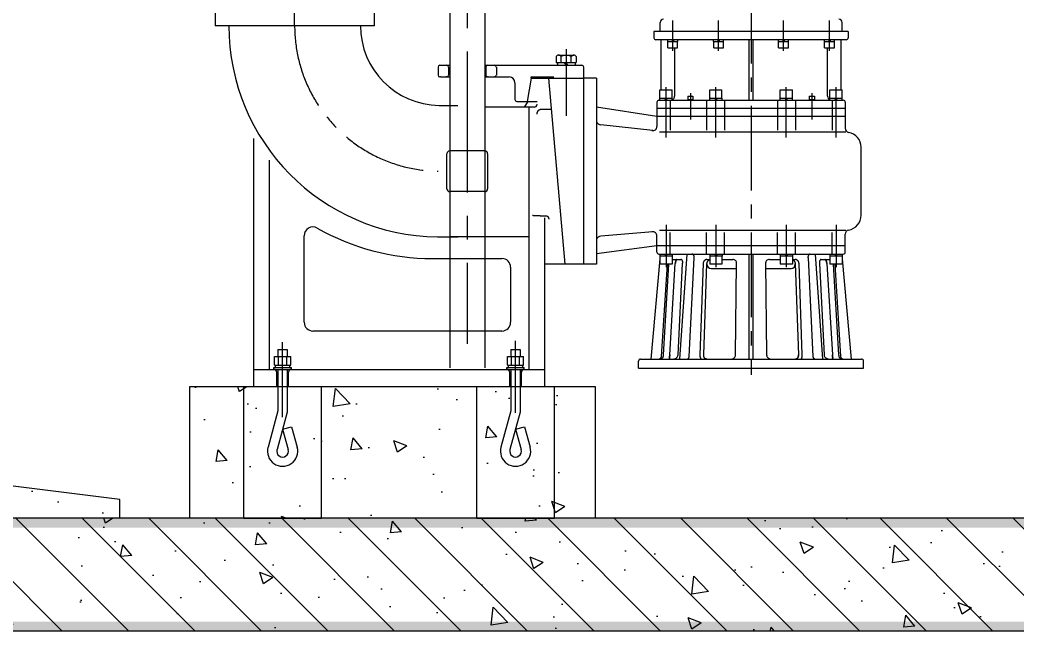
# Model space of a CAD drawing. Extents: x -316592 to 60787, y -138940 to -60306.
# Drawn here: x -1111 to 1540, y -102454 to -100827 of the extents above; entities that cross this region are included whole.
import ezdxf

# ---------------------------------------------------------------- set-up
doc = ezdxf.new("R2010")
doc.units = 0
doc.header["$LTSCALE"] = 1000
doc.header["$MEASUREMENT"] = 0
doc.linetypes.add('CENTER2', pattern=[1.125, 0.75, -0.125, 0.125, -0.125])
for name, color, linetype in [('---GPS_废水管_DN', 74, 'Continuous'), ('DOTE', 8, 'Continuous'), ('PUB_HATCH', 246, 'Continuous'), ('PUB_WALL', 9, 'Continuous'), ('WALL', 8, 'Continuous'), ('管道', 4, 'Continuous'), ('设备', 201, 'Continuous')]:
    doc.layers.add(name, color=color, linetype=linetype)

msp = doc.modelspace()

# ---------------------------------------------------------------- hatches: boundary and pattern name
at = {"layer": 'PUB_HATCH'}
h = msp.add_hatch(dxfattribs=at)
h.set_pattern_fill('混凝土', color=256, scale=50)
h.set_pattern_definition([(130, (113218.64, 17482), (-358.6301, -31.37607), [37.5, -412.5]), (185, (113218.64, 17482), (69.3757, 376.0961), [30, -330]), (79.5486, (113188.76, 17479.37), (-289.2547, 344.7198), [31.8701, -350.57106]), (133.8158, (113218.64, 17582), (-533.6205, -82.7595), [56.25, -618.75]), (83.3644, (113174.2, 17575.1), (-467.3314, 487.059), [47.8051, -525.8565]), (188.8158, (113218.64, 17582), (-467.331, 487.0593), [45, -495]), (159, (113168.64, 17557), (-298.4535, -201.30945), [37.5, -412.5]), (214, (113168.64, 17557), (-121.6577, 362.575), [30, -330]), (108.5486, (113143.77, 17540.2), (-420.1113, 161.26525), [31.8701, -350.57106]), (142.5, (113218.64, 17481.99), (-6.07993, 166.44693), [0, -326, 0, -335, 0, -331.25]), (172.5, (113218.64, 17481.99), (-131.53477, 197.20586), [0, -191, 0, -318.5, 0, -126.25]), (212.5, (113330.14, 17481.99), (-266.91122, -11.27744), [0, -125, 0, -390, 0, -517.5]), (222.5, (113380.14, 17481.99), (-291.5931, 50.0525), [0, -162.5, 0, -259, 0, -367.5])])
h.paths.add_polyline_path([(-650.9, -101803.8), (419.1, -101803.8), (419.1, -102153.8), (-650.9, -102153.8)])
h.paths.add_polyline_path([(-2845.9, -101853.8), (-845.9, -102103.8), (-845.9, -102153.8), (-2845.9, -102153.8)])
h = msp.add_hatch(dxfattribs=at)
h.set_pattern_fill('钢筋混凝土', color=256, scale=50, style=0)
h.set_pattern_definition([(135, (59427.77, -16686.73), (88.38835, 88.38835), []), (130, (59427.77, -16686.73), (-358.6301, -31.3761), [37.5, -412.5]), (185, (59427.77, -16686.73), (69.3757, 376.0961), [30, -330]), (79.5486, (59397.88, -16689.35), (-289.2547, 344.7198), [31.8701, -350.571]), (133.8158, (59427.77, -16586.73), (-533.6205, -82.7595), [56.25, -618.75]), (83.3644, (59383.3, -16593.63), (-467.3314, 487.059), [47.8051, -525.8565]), (188.8158, (59427.77, -16586.73), (-467.331, 487.0593), [45, -495]), (159, (59377.77, -16611.73), (-298.4535, -201.30945), [37.5, -412.5]), (214, (59377.77, -16611.73), (-121.6577, 362.575), [30, -330]), (108.5486, (59352.9, -16628.5), (-420.1113, 161.2652), [31.8701, -350.571]), (142.5, (59427.77, -16686.73), (-6.07993, 166.44693), [0, -326, 0, -335, 0, -331.25]), (172.5, (59427.77, -16686.73), (-131.53477, 197.20586), [0, -191, 0, -318.5, 0, -126.25]), (212.5, (59539.27, -16686.73), (-266.91122, -11.27744), [0, -125, 0, -390, 0, -517.5]), (222.5, (59589.27, -16686.73), (-291.5931, 50.0525), [0, -162.5, 0, -259, 0, -367.5])])
h.paths.add_polyline_path([(3079.1, -102178.8), (4029.1, -102428.8), (4054.1, -102453.8), (-3445.9, -102453.8), (-3420.9, -102428.8), (-2870.9, -102178.8), (-2845.9, -102153.8), (3054.1, -102153.8)])
at = {"layer": 'PUB_WALL'}
for points in [[(3054.1, -102153.8), (-2845.9, -102153.8), (-2870.9, -102178.8), (3079.1, -102178.8)], [(4054.1, -102453.8), (-3445.9, -102453.8), (-3420.9, -102428.8), (4029.1, -102428.8)]]:
    msp.add_hatch(color=256, dxfattribs=at).paths.add_polyline_path(points)

# ---------------------------------------------------------------- linework, layer by layer
at = {"layer": '---GPS_废水管_DN'}
for p, q in [((419.1, -101803.8), (-660.9, -101803.8)), ((-660.9, -101803.8), (-660.9, -102153.8)), ((419.1, -102153.8), (419.1, -101803.8))]:
    msp.add_line(p, q, dxfattribs=at)
msp.add_lwpolyline([(-845.9, -102153.8), (-845.9, -102103.8), (-2845.9, -101853.8)])
at = {"layer": 'DOTE', "color": 8, "linetype": 'CENTER2', "ltscale": 0.5}
msp.add_line((78, -98099), (78, -101689.5), dxfattribs=at)
at = {"layer": 'DOTE', "color": 8, "linetype": 'CENTER2', "ltscale": 0.3}
for p, q in [((832.7, -100043.5), (832.7, -101772.2)), ((-380.9, -100842.9), (-380.9, -100336.9))]:
    msp.add_line(p, q, dxfattribs=at)
msp.add_arc((6.2, -100842.9), 387.1, 180, 269.2471, dxfattribs=at)
at = {"layer": 'WALL'}
for p, q in [((3054.1, -102153.8), (-2845.9, -102153.8)), ((4054.1, -102453.8), (-3445.9, -102453.8))]:
    msp.add_line(p, q, dxfattribs=at)
at = {"layer": '管道'}
for p, q in [((-591.9, -100786.9), (-591.9, -100842.9)), ((-169.9, -100786.9), (-169.9, -100842.9)), ((-169.9, -100842.9), (-591.9, -100842.9))]:
    msp.add_line(p, q, dxfattribs=at)
for radius in [562.1, 212.1]:
    msp.add_arc((6.2, -100842.9), radius, 180, 269.2471, dxfattribs=at)
at = {"layer": '设备'}
for p, q in [((124.4, -98125.7), (124.4, -101753.2)), ((31.5, -98432.6), (31.5, -101753.2)), ((590.8, -100858.4), (590.8, -100834.5)), ((624.3, -100909.6), (624.3, -100829)), ((746.4, -100909.6), (746.4, -100829)), ((919.1, -100909.6), (919.1, -100829)), ((1041.2, -100909.6), (1041.2, -100829)), ((1074.7, -100858.4), (1074.7, -100834.5)), ((574.5, -100858.4), (574.5, -100874.7)), ((1091, -100858.4), (574.5, -100858.4)), ((1085.6, -100880.2), (579.9, -100880.2)), ((593.5, -101013.9), (593.5, -100880.2)), ((611, -100884.6), (611, -100880.2)), ((624.3, -100880.2), (621.7, -100884.6)), ((626.9, -100880.2), (624.3, -100884.6)), ((637.6, -100884.6), (637.6, -100880.2)), ((733.1, -100884.6), (733.1, -100880.2)), ((746.4, -100880.2), (743.8, -100884.6)), ((749, -100880.2), (746.4, -100884.6)), ((759.7, -100884.6), (759.7, -100880.2)), ((827.3, -101041.1), (827.3, -100880.2)), ((838.2, -101041.1), (838.2, -100880.2)), ((905.8, -100884.6), (905.8, -100880.2)), ((919.1, -100880.2), (916.5, -100884.6)), ((921.7, -100880.2), (919.1, -100884.6)), ((932.4, -100884.6), (932.4, -100880.2)), ((1027.9, -100884.6), (1027.9, -100880.2)), ((1041.2, -100880.2), (1038.6, -100884.6)), ((1043.8, -100880.2), (1041.2, -100884.6)), ((1054.5, -100884.6), (1054.5, -100880.2)), ((1072, -101013.9), (1072, -100880.2)), ((1091, -100858.4), (1091, -100874.7)), ((341.2, -100905.6), (341.2, -101083)), ((611, -100884.6), (637.6, -100884.6)), ((611.2, -100902), (611.2, -100884.6)), ((611.2, -100902), (637.3, -100902)), ((629.5, -100902), (629.5, -101030.2)), ((637.3, -100902), (637.3, -100884.6)), ((733.1, -100884.6), (759.7, -100884.6)), ((733.3, -100902), (733.3, -100884.6)), ((733.3, -100902), (759.4, -100902)), ((759.4, -100902), (759.4, -100884.6)), ((905.8, -100884.6), (932.4, -100884.6)), ((906, -100902), (906, -100884.6)), ((906, -100902), (932.1, -100902)), ((932.1, -100902), (932.1, -100884.6)), ((1027.9, -100884.6), (1054.5, -100884.6)), ((1028.2, -100902), (1028.2, -100884.6)), ((1028.2, -100902), (1054.2, -100902)), ((1036, -101030.2), (1036, -100902)), ((1054.2, -100902), (1054.2, -100884.6)), ((314.4, -100925.1), (314.4, -100940.5)), ((321.1, -100921.1), (361.3, -100921.1)), ((327.8, -100940.5), (327.8, -100925.1)), ((354.6, -100940.5), (354.6, -100925.1)), ((368, -100925.1), (368, -100940.5)), ((0.6, -100952.8), (0.6, -100974.5)), ((5.2, -100948.2), (6.7, -100948.2)), ((5.2, -100948.2), (31.5, -100948.2)), ((22.2, -100948.2), (23.8, -100948.2)), ((28.4, -100952.8), (28.4, -100974.5)), ((124.4, -100948.2), (383, -100948.2)), ((127.5, -100952.8), (127.5, -100974.5)), ((132.2, -100948.2), (133.7, -100948.2)), ((149.2, -100948.2), (150.7, -100948.2)), ((155.4, -100952.8), (155.4, -100974.5)), ((314.4, -100940.5), (368, -100940.5)), ((317.8, -100940.5), (317.8, -100948.2)), ((341.2, -100948.2), (336.7, -100940.5)), ((345.7, -100948.2), (341.2, -100940.5)), ((364.6, -100940.5), (364.6, -100948.2)), ((387.6, -101477.7), (387.6, -100952.8)), ((6.7, -100979.2), (5.2, -100979.2)), ((6.7, -100979.2), (31.5, -100979.2)), ((23.8, -100979.2), (22.2, -100979.2)), ((124.4, -100979.2), (186.4, -100979.2)), ((133.7, -100979.2), (132.2, -100979.2)), ((150.7, -100979.2), (149.2, -100979.2)), ((186.4, -100979.2), (189.5, -100979.2)), ((248.3, -100982.3), (237.4, -101044.2)), ((248.3, -100979.2), (308.3, -100979.2)), ((248.3, -100982.3), (248.3, -100979.2)), ((248.3, -100982.3), (387.6, -100982.3)), ((338.1, -101477.7), (294.7, -100982.3)), ((297.8, -100979.2), (297.8, -100982.3)), ((421.7, -100982.3), (387.6, -100982.3)), ((421.7, -100982.3), (421.7, -101477.7)), ((204.9, -100994.6), (204.9, -101039.5)), ((606.7, -101140.7), (606.7, -101006.3)), ((739.1, -101140.7), (739.1, -101006.3)), ((926.4, -101140.7), (926.4, -101006.3)), ((1058.8, -101140.7), (1058.8, -101006.3)), ((590.3, -101041.1), (590.3, -101035.7)), ((590.3, -101035.7), (623.1, -101035.7)), ((590.4, -101035.7), (590.4, -101013.9)), ((590.4, -101013.9), (623, -101013.9)), ((606.7, -101041.1), (603.6, -101035.7)), ((609.8, -101041.1), (606.7, -101035.7)), ((623, -101035.7), (623, -101013.9)), ((623.1, -101041.1), (623.1, -101035.7)), ((664.2, -101030.1), (664.2, -101038.8)), ((664.2, -101030.1), (678.3, -101030.1)), ((664.2, -101038.8), (678.3, -101038.8)), ((664.6, -101038.8), (664.6, -101041.1)), ((671.3, -101041.1), (670, -101038.8)), ((671.3, -101022.5), (671.3, -101092.2)), ((672.6, -101041.1), (671.3, -101038.8)), ((678, -101038.8), (678, -101041.1)), ((678.3, -101030.1), (678.3, -101038.8)), ((722.7, -101041.1), (722.7, -101035.7)), ((722.7, -101035.7), (755.5, -101035.7)), ((722.8, -101035.7), (722.8, -101013.9)), ((722.8, -101013.9), (755.4, -101013.9)), ((739.1, -101041.1), (736, -101035.7)), ((742.3, -101041.1), (739.1, -101035.7)), ((755.4, -101035.7), (755.4, -101013.9)), ((755.5, -101041.1), (755.5, -101035.7)), ((910, -101041.1), (910, -101035.7)), ((910, -101035.7), (942.8, -101035.7)), ((910.1, -101035.7), (910.1, -101013.9)), ((910.1, -101013.9), (942.7, -101013.9)), ((926.4, -101041.1), (923.2, -101035.7)), ((929.5, -101041.1), (926.4, -101035.7)), ((942.7, -101035.7), (942.7, -101013.9)), ((942.8, -101041.1), (942.8, -101035.7)), ((987.1, -101030.1), (987.1, -101038.8)), ((987.1, -101030.1), (1001.3, -101030.1)), ((987.1, -101038.8), (1001.3, -101038.8)), ((987.5, -101038.8), (987.5, -101041.1)), ((994.2, -101041.1), (992.9, -101038.8)), ((994.2, -101022.5), (994.2, -101092.2)), ((995.5, -101041.1), (994.2, -101038.8)), ((1000.9, -101038.8), (1000.9, -101041.1)), ((1001.3, -101030.1), (1001.3, -101038.8)), ((1042.4, -101041.1), (1042.4, -101035.7)), ((1042.4, -101035.7), (1075.2, -101035.7)), ((1042.5, -101035.7), (1042.5, -101013.9)), ((1042.5, -101013.9), (1075.1, -101013.9)), ((1058.8, -101041.1), (1055.6, -101035.7)), ((1061.9, -101041.1), (1058.8, -101035.7)), ((1075.1, -101035.7), (1075.1, -101013.9)), ((1075.2, -101041.1), (1075.2, -101035.7)), ((3.1, -101055), (52.6, -101055)), ((256, -101059.7), (124.4, -101059.7)), ((209.6, -101044.2), (263.8, -101044.2)), ((238.7, -101044.2), (229.8, -101059.7)), ((242.1, -101059.7), (242.1, -101757.4)), ((302.1, -101066.1), (271.5, -101066.1)), ((582.2, -101084.6), (421.7, -101059.7)), ((582.2, -101046.5), (582.2, -101111.2)), ((1083.2, -101062.8), (582.2, -101062.8)), ((1083.2, -101062.8), (582.2, -101062.8)), ((587.7, -101041.1), (1077.8, -101041.1)), ((617.2, -101041.1), (617.2, -101120.5)), ((714.6, -101041.1), (714.6, -101120.5)), ((762.2, -101041.1), (762.2, -101120.5)), ((903.3, -101041.1), (903.3, -101120.5)), ((950.8, -101041.1), (950.8, -101120.5)), ((1048.3, -101041.1), (1048.3, -101120.5)), ((1083.2, -101046.5), (1083.2, -101115.9)), ((1083.2, -101084.6), (582.2, -101084.6)), ((571.4, -101122.1), (432.9, -101106.7)), ((-490.3, -101142.9), (-490.3, -101803.8)), ((1085, -101125.9), (589.4, -101125.9)), ((1125.3, -101347.3), (1125.3, -101166.2)), ((23.8, -101276.5), (23.8, -101183.5)), ((124.4, -101175.8), (31.5, -101175.8)), ((132.2, -101183.5), (132.2, -101276.5)), ((-448.5, -101200.7), (-448.5, -101757.4)), ((124.4, -101284.2), (31.5, -101284.2)), ((271.5, -101348.5), (287, -101348.5)), ((283.9, -101803.8), (283.9, -101353.9)), ((606.7, -101372.7), (606.7, -101485.3)), ((739.1, -101372.7), (739.1, -101485.4)), ((926.4, -101372.7), (926.4, -101485.4)), ((1058.8, -101372.7), (1058.8, -101485.3)), ((-355.6, -101632.1), (-355.6, -101401.6)), ((-0.9, -101405), (52.6, -101405)), ((242.1, -101405), (31.5, -101405)), ((571.4, -101391.3), (432.9, -101402.8)), ((582.2, -101445.1), (582.2, -101402.2)), ((1085, -101387.5), (589.4, -101387.5)), ((617.2, -101450.6), (617.2, -101392.9)), ((714.6, -101450.6), (714.6, -101392.9)), ((762.2, -101450.6), (762.2, -101392.9)), ((903.3, -101450.6), (903.3, -101392.9)), ((950.8, -101450.6), (950.8, -101392.9)), ((1048.3, -101450.6), (1048.3, -101392.9)), ((1083.2, -101445.1), (1083.2, -101397.5)), ((582.2, -101428.8), (421.7, -101449.9)), ((1083.2, -101428.8), (582.2, -101428.8)), ((-14.9, -101462.3), (170.2, -101462.3)), ((31.5, -101462.3), (31.5, -101655.3)), ((124.4, -101462.3), (124.4, -101655.3)), ((590.4, -101463.5), (566.3, -101729.9)), ((587.7, -101450.6), (1077.8, -101450.6)), ((590.3, -101450.5), (590.3, -101456)), ((623.1, -101456), (590.3, -101456)), ((590.4, -101456), (590.4, -101477.7)), ((603.6, -101450.5), (606.7, -101456)), ((606.7, -101450.5), (609.8, -101456)), ((623, -101456), (623, -101477.7)), ((623.1, -101450.5), (623.1, -101456)), ((662, -101450.6), (642.8, -101729.9)), ((668.4, -101722.9), (681.4, -101460.9)), ((722.7, -101450.6), (722.7, -101456)), ((755.5, -101456), (722.7, -101456)), ((722.8, -101456), (722.8, -101477.7)), ((736, -101450.6), (739.1, -101456)), ((739.1, -101450.6), (742.3, -101456)), ((755.4, -101456), (755.4, -101477.7)), ((755.5, -101450.6), (755.5, -101456)), ((827.3, -101729.9), (827.3, -101450.6)), ((838.2, -101729.9), (838.2, -101450.6)), ((910, -101450.6), (910, -101456)), ((942.8, -101456), (910, -101456)), ((910.1, -101456), (910.1, -101477.7)), ((923.2, -101450.6), (926.4, -101456)), ((926.4, -101450.6), (929.5, -101456)), ((942.7, -101456), (942.7, -101477.7)), ((942.8, -101450.6), (942.8, -101456)), ((984.1, -101460.9), (997, -101722.9)), ((1003.5, -101450.6), (1022.7, -101729.9)), ((1042.4, -101450.6), (1042.4, -101456)), ((1075.2, -101456), (1042.4, -101456)), ((1042.5, -101456), (1042.5, -101477.7)), ((1055.6, -101450.6), (1058.8, -101456)), ((1058.8, -101450.6), (1061.9, -101456)), ((1075.1, -101456), (1075.1, -101477.7)), ((1075.1, -101463.4), (1099.2, -101729.9)), ((1075.2, -101450.6), (1075.2, -101456)), ((193.4, -101485.5), (193.4, -101632.1)), ((387.6, -101477.7), (283.9, -101477.7)), ((421.7, -101477.7), (387.6, -101477.7)), ((623, -101477.7), (590.4, -101477.7)), ((594.9, -101722.9), (610.1, -101477.7)), ((613.4, -101477.7), (599.2, -101719)), ((616.7, -101719), (631.2, -101475.6)), ((623, -101464.7), (646.3, -101464.7)), ((638.5, -101719), (650.6, -101475.6)), ((705.2, -101475.6), (696.7, -101719)), ((706.9, -101719), (715.4, -101475.6)), ((715.3, -101477.7), (715.3, -101476.3)), ((715.5, -101464.7), (722.8, -101464.7)), ((755.4, -101477.7), (722.8, -101477.7)), ((726.2, -101488.6), (793.7, -101488.6)), ((755.4, -101464.7), (783.8, -101464.7)), ((791.6, -101719), (794.1, -101475.6)), ((871.4, -101475.6), (873.9, -101719)), ((871.8, -101488.6), (873.5, -101488.6)), ((873.5, -101488.6), (939.3, -101488.6)), ((881.6, -101464.7), (910, -101464.7)), ((942.7, -101477.7), (910.1, -101477.7)), ((942.7, -101464.7), (950, -101464.7)), ((950.1, -101475.6), (958.6, -101719)), ((950.2, -101477.7), (950.2, -101476.3)), ((968.7, -101719), (960.3, -101475.6)), ((1014.9, -101475.6), (1027, -101719)), ((1019.2, -101464.7), (1042.5, -101464.7)), ((1034.2, -101475.6), (1048.8, -101719)), ((1075.1, -101477.7), (1042.5, -101477.7)), ((1066.3, -101719), (1052.1, -101477.7)), ((1055.4, -101477.7), (1070.5, -101722.9)), ((170.2, -101655.3), (-332.4, -101655.3)), ((-412.9, -101884.8), (-412.9, -101685.1)), ((206.5, -101873.2), (206.5, -101681.6)), ((-434.3, -101746.4), (-434.3, -101723.2)), ((-434.3, -101723.2), (-391.4, -101723.2)), ((-425.3, -101704.7), (-425.3, -101723.2)), ((-425.3, -101704.7), (-400.5, -101704.7)), ((-423.6, -101746.4), (-423.6, -101723.2)), ((-402.1, -101746.4), (-402.1, -101723.2)), ((-400.5, -101704.7), (-400.5, -101723.2)), ((-391.4, -101746.4), (-391.4, -101723.2)), ((185, -101746.4), (185, -101723.2)), ((185, -101723.2), (227.9, -101723.2)), ((194.1, -101704.7), (194.1, -101723.2)), ((194.1, -101704.7), (218.9, -101704.7)), ((195.8, -101746.4), (195.8, -101723.2)), ((217.2, -101746.4), (217.2, -101723.2)), ((218.9, -101704.7), (218.9, -101723.2)), ((227.9, -101746.4), (227.9, -101723.2)), ((-436.1, -101757.4), (-436.1, -101752.7)), ((-436.1, -101752.7), (-389.6, -101752.7)), ((-434.3, -101746.4), (-391.4, -101746.4)), ((-431.8, -101752.7), (-431.8, -101746.4)), ((-394, -101752.7), (-394, -101746.4)), ((-389.6, -101757.4), (-389.6, -101752.7)), ((183.3, -101757.4), (183.3, -101752.7)), ((183.3, -101752.7), (229.7, -101752.7)), ((185, -101746.4), (227.9, -101746.4)), ((187.6, -101752.7), (187.6, -101746.4)), ((225.4, -101752.7), (225.4, -101746.4)), ((229.7, -101757.4), (229.7, -101752.7)), ((533.7, -101753.8), (533.7, -101735.4)), ((533.7, -101753.8), (1131.8, -101753.8)), ((539.1, -101729.9), (1126.3, -101729.9)), ((1131.8, -101753.8), (1131.8, -101735.4)), ((-490.3, -101757.4), (283.9, -101757.4)), ((-428.4, -101803.8), (-428.4, -101765.1)), ((-425.3, -101757.4), (-425.3, -101868.1)), ((-400.5, -101757.4), (-400.5, -101871.4)), ((-397.4, -101803.8), (-397.4, -101765.1)), ((191, -101803.8), (191, -101765.1)), ((194.1, -101757.4), (194.1, -101868.1)), ((218.9, -101757.4), (218.9, -101871.4)), ((222, -101803.8), (222, -101765.1)), ((-516.1, -102153.8), (-516.1, -101803.8)), ((-309.6, -102153.8), (-309.6, -101803.8)), ((103.3, -102153.8), (103.3, -101803.8)), ((309.7, -102153.8), (309.7, -101803.8)), ((-425.3, -101868.1), (-451.7, -101964.5)), ((-400.5, -101871.4), (-427.8, -101971)), ((194.1, -101868.1), (167.7, -101964.5)), ((218.9, -101871.4), (191.5, -101971)), ((-412.9, -101916.6), (-389, -101910)), ((-389, -101910), (-374, -101964.5)), ((206.5, -101916.6), (230.4, -101910)), ((230.4, -101910), (245.3, -101964.5)), ((-412.9, -101916.6), (-397.9, -101971)), ((206.5, -101916.6), (221.4, -101971)), ((-516.1, -102153.8), (-309.6, -102153.8)), ((103.3, -102153.8), (309.7, -102153.8))]:
    msp.add_line(p, q, dxfattribs=at)
for centre, radius, start, end in [((599.5, -100834.5), 8.7, 90, 180), ((1066, -100834.5), 8.7, 0, 90), ((579.9, -100874.7), 5.44, 180, 270), ((1085.6, -100874.7), 5.44, 270, 0), ((321.1, -100928.7), 7.6, 28.0351, 151.9649), ((341.2, -100945.4), 24.3, 56.5782, 123.4218), ((361.3, -100928.7), 7.6, 28.0351, 151.9649), ((5.2, -100952.8), 4.65, 90, 180), ((23.8, -100952.8), 4.65, 0, 90), ((132.2, -100952.8), 4.65, 90, 180), ((150.7, -100952.8), 4.65, 0, 90), ((383, -100952.8), 4.65, 0, 90), ((5.2, -100974.5), 4.65, 180, 270), ((23.8, -100974.5), 4.65, 270, 0), ((132.2, -100974.5), 4.65, 180, 270), ((150.7, -100974.5), 4.65, 270, 0), ((189.5, -100994.6), 15.5, 0, 90), ((209.6, -101039.5), 4.65, 180, 270), ((618.6, -101030.2), 10.9, 294.5892, 359.9889), ((1046.9, -101030.2), 10.9, 180.0111, 245.4108), ((256, -101051.9), 7.74, 270, 0), ((587.7, -101046.5), 5.44, 90, 180), ((1077.8, -101046.5), 5.44, 0, 90), ((436, -101091.6), 15.5, 203.1306, 258.6901), ((571.4, -101111.2), 10.9, 258.6901, 0), ((1094.1, -101115.9), 10.9, 180, 259.7382), ((1085, -101166.2), 40.2, 0, 79.7382), ((31.5, -101183.5), 7.74, 90, 180), ((124.4, -101183.5), 7.74, 0, 90), ((31.5, -101276.5), 7.74, 180, 270), ((124.4, -101276.5), 7.74, 270, 0), ((1085, -101347.3), 40.2, 280.2618, 0), ((-332.4, -101401.6), 23.2, 60.3978, 180), ((-14.9, -100842.9), 619.4, 240.3978, 270), ((436, -101418), 15.5, 101.3099, 156.8694), ((571.4, -101402.2), 10.9, 0, 101.3099), ((1094.1, -101397.5), 10.9, 100.2618, 180), ((170.2, -101485.5), 23.2, 0, 90), ((587.7, -101445.1), 5.44, 180, 270), ((1077.8, -101445.1), 5.44, 270, 0), ((726.2, -101477.7), 10.9, 180, 270), ((783.8, -101475), 10.4, 357.118, 89.6709), ((881.7, -101475), 10.4, 90.3291, 182.882), ((939.3, -101477.7), 10.9, 270, 0), ((-332.4, -101632.1), 23.2, 180, 270), ((170.2, -101632.1), 23.2, 270, 0), ((586.4, -101721.2), 8.7, 269.9941, 349.002), ((658.5, -101730.4), 60.3, 169.1027, 172.7903), ((618.8, -101715.9), 19.9, 339.5385, 350.961), ((709.2, -101720.5), 12.6, 173.4086, 190.9367), ((780.3, -101718.7), 11.2, 337.9382, 358.0137), ((780.3, -101718.7), 11.2, 337.9382, 358.0137), ((885.2, -101718.7), 11.2, 181.9863, 202.0618), ((956.2, -101720.5), 12.6, 349.0633, 6.5914), ((1046.6, -101715.9), 19.9, 189.039, 200.4615), ((1007, -101730.4), 60.3, 7.2097, 10.8973), ((1079.1, -101721.2), 8.7, 190.998, 270.0059), ((539.1, -101735.4), 5.44, 90, 180), ((1126.3, -101735.4), 5.44, 0, 90), ((-436.1, -101765.1), 7.74, 0, 90), ((-389.6, -101765.1), 7.74, 90, 180), ((183.3, -101765.1), 7.74, 0, 90), ((229.7, -101765.1), 7.74, 90, 180), ((-412.9, -101975.1), 40.3, 164.6683, 15.3317), ((206.5, -101975.1), 40.3, 164.6683, 15.3317), ((-412.9, -101975.1), 15.5, 164.6683, 15.3317), ((206.5, -101975.1), 15.5, 164.6683, 15.3317)]:
    msp.add_arc(centre, radius, start, end, dxfattribs=at)
for points, knots in [([(263.8, -101078.1), (263.8, -101077.2), (263.8, -101076.3), (264, -101074.9), (264.1, -101074.5), (264.3, -101073.6), (264.4, -101073.1), (264.8, -101072.1), (265.1, -101071.4), (265.6, -101070.4), (265.7, -101070.1), (266.1, -101069.5), (266.3, -101069.2), (266.8, -101068.5), (267.2, -101068.1), (267.9, -101067.5), (268.1, -101067.3), (268.5, -101067), (268.8, -101066.9), (269.4, -101066.6), (269.8, -101066.4), (270.4, -101066.2), (270.7, -101066.2), (271.1, -101066.1), (271.3, -101066.1), (271.5, -101066.1)], [29.18623, 29.18623, 29.18623, 29.18623, 30.842422, 30.842422, 31.670518, 31.670518, 32.498614, 32.498614, 33.806632, 33.806632, 34.460641, 34.460641, 35.11465, 35.11465, 36.117926, 36.117926, 36.619564, 36.619564, 37.121202, 37.121202, 37.924237, 37.924237, 38.325755, 38.325755, 38.727272, 38.727272, 38.727272, 38.727272]), ([(271.5, -101348.5), (258.7, -101348.5), (257.8, -101348.5), (256, -101348.4), (255.2, -101348.4), (253.8, -101348.3), (253.2, -101348.2), (252.4, -101348.1), (252.2, -101348.1), (252, -101348), (251.9, -101347.9), (251.9, -101347.8), (251.9, -101347.8), (251.9, -101347.8)], [0, 0, 0, 0, 1.789897, 1.789897, 3.661187, 3.661187, 5.710908, 5.710908, 6.972753, 6.972753, 8.246606, 8.246606, 8.254364, 8.254364, 8.254364, 8.254364]), ([(287, -101348.5), (287.5, -101348.5), (288, -101348.6), (288.9, -101348.8), (289.4, -101348.9), (290.3, -101349.4), (290.7, -101349.6), (291.5, -101350.2), (291.9, -101350.5), (292.6, -101351.3), (293, -101351.7), (293.6, -101352.8), (293.9, -101353.3), (294.3, -101354.4), (294.5, -101355), (294.7, -101356.2), (294.7, -101356.8), (294.7, -101357.3)], [17.320812, 17.320812, 17.320812, 17.320812, 18.255915, 18.255915, 19.191018, 19.191018, 20.126121, 20.126121, 21.061224, 21.061224, 22.309558, 22.309558, 23.557892, 23.557892, 24.806225, 24.806225, 26.054559, 26.054559, 26.054559, 26.054559]), ([(681.4, -101460.9), (681.5, -101460.6), (681.5, -101460.4), (681.5, -101459.8), (681.5, -101459.5), (681.5, -101459), (681.5, -101458.7), (681.5, -101458.1), (681.5, -101457.8), (681.4, -101457.3), (681.3, -101457), (681.2, -101456.4), (681.2, -101456.2), (681, -101455.7), (680.9, -101455.4), (680.7, -101454.9), (680.6, -101454.7), (680.4, -101454.2), (680.3, -101453.9), (680, -101453.5), (679.9, -101453.3), (679.6, -101452.9), (679.5, -101452.7), (679.2, -101452.4), (679, -101452.2), (678.6, -101451.9), (678.5, -101451.7), (678.1, -101451.4), (677.9, -101451.3), (677.6, -101451.1), (677.4, -101451), (677, -101450.9), (676.8, -101450.8), (676.4, -101450.7), (676.2, -101450.6), (675.8, -101450.6), (675.6, -101450.6), (675.4, -101450.6)], [-25.146275, -25.146275, -25.146275, -25.146275, -24.439185, -24.439185, -23.698774, -23.698774, -22.958364, -22.958364, -22.217954, -22.217954, -21.477544, -21.477544, -20.737133, -20.737133, -19.996607, -19.996607, -19.256081, -19.256081, -18.515554, -18.515554, -17.775028, -17.775028, -17.034367, -17.034367, -16.293706, -16.293706, -15.553045, -15.553045, -14.812385, -14.812385, -14.071622, -14.071622, -13.330859, -13.330859, -12.590096, -12.590096, -11.849333, -11.849333, -11.849333, -11.849333]), ([(990.1, -101450.6), (989.9, -101450.6), (989.7, -101450.6), (989.3, -101450.6), (989.1, -101450.7), (988.7, -101450.8), (988.5, -101450.9), (988.1, -101451), (987.9, -101451.1), (987.6, -101451.3), (987.4, -101451.4), (987, -101451.7), (986.8, -101451.9), (986.5, -101452.2), (986.3, -101452.4), (986, -101452.7), (985.9, -101452.9), (985.6, -101453.3), (985.5, -101453.5), (985.2, -101453.9), (985.1, -101454.2), (984.9, -101454.7), (984.8, -101454.9), (984.6, -101455.4), (984.5, -101455.7), (984.3, -101456.2), (984.3, -101456.4), (984.2, -101457), (984.1, -101457.3), (984, -101457.8), (984, -101458.1), (983.9, -101458.7), (983.9, -101459), (983.9, -101459.5), (983.9, -101459.8), (984, -101460.4), (984, -101460.6), (984.1, -101460.9)], [11.849333, 11.849333, 11.849333, 11.849333, 12.590096, 12.590096, 13.330859, 13.330859, 14.071622, 14.071622, 14.812385, 14.812385, 15.553045, 15.553045, 16.293706, 16.293706, 17.034367, 17.034367, 17.775028, 17.775028, 18.515554, 18.515554, 19.256081, 19.256081, 19.996607, 19.996607, 20.737133, 20.737133, 21.477544, 21.477544, 22.217954, 22.217954, 22.958364, 22.958364, 23.698774, 23.698774, 24.439185, 24.439185, 25.146275, 25.146275, 25.146275, 25.146275]), ([(635.5, -101464.7), (635.5, -101464.7), (635.5, -101464.7), (635.3, -101464.7), (635.1, -101464.8), (634.8, -101465.1), (634.6, -101465.3), (634.2, -101465.8), (634, -101466.2), (633.7, -101467), (633.5, -101467.4), (633.1, -101468.4), (632.9, -101468.9), (632.5, -101470.1), (632.4, -101470.8), (632, -101472.1), (631.8, -101472.8), (631.5, -101474.2), (631.4, -101474.9), (631.2, -101475.6)], [14.943947, 14.943947, 14.943947, 14.943947, 15.047097, 15.047097, 16.921972, 16.921972, 18.796847, 18.796847, 20.671722, 20.671722, 22.546597, 22.546597, 24.452113, 24.452113, 26.35763, 26.35763, 28.263146, 28.263146, 30.168662, 30.168662, 30.168662, 30.168662]), ([(631.2, -101475.6), (631.4, -101474.9), (631.5, -101474.2), (631.8, -101472.8), (632, -101472.1), (632.4, -101470.8), (632.5, -101470.1), (632.9, -101468.9), (633.1, -101468.4), (633.5, -101467.4), (633.7, -101467), (634, -101466.2), (634.2, -101465.8), (634.6, -101465.3), (634.8, -101465.1), (635.1, -101464.8), (635.3, -101464.7), (635.5, -101464.7), (635.5, -101464.7), (635.5, -101464.7)], [30.721913, 30.721913, 30.721913, 30.721913, 32.627429, 32.627429, 34.532946, 34.532946, 36.438462, 36.438462, 38.343978, 38.343978, 40.218853, 40.218853, 42.093728, 42.093728, 43.968603, 43.968603, 45.843479, 45.843479, 45.946628, 45.946628, 45.946628, 45.946628]), ([(650.6, -101475.6), (650.7, -101474.9), (650.8, -101474.2), (650.9, -101472.8), (650.9, -101472.1), (650.8, -101470.8), (650.7, -101470.1), (650.4, -101468.9), (650.2, -101468.4), (649.8, -101467.4), (649.6, -101467), (649.1, -101466.2), (648.8, -101465.8), (648.2, -101465.3), (647.8, -101465.1), (647.1, -101464.8), (646.7, -101464.7), (646.4, -101464.7), (646.4, -101464.7), (646.3, -101464.7)], [30.695511, 30.695511, 30.695511, 30.695511, 32.602223, 32.602223, 34.508935, 34.508935, 36.415647, 36.415647, 38.32236, 38.32236, 40.197685, 40.197685, 42.07301, 42.07301, 43.948335, 43.948335, 45.82366, 45.82366, 45.91858, 45.91858, 45.91858, 45.91858]), ([(715.5, -101464.7), (715.5, -101464.7), (715.4, -101464.7), (714.8, -101464.7), (714.2, -101464.8), (713, -101465.1), (712.4, -101465.3), (711.3, -101465.8), (710.7, -101466.2), (709.6, -101467), (709.1, -101467.4), (708.2, -101468.4), (707.8, -101468.9), (707, -101470.1), (706.7, -101470.8), (706.1, -101472.1), (705.8, -101472.8), (705.4, -101474.2), (705.3, -101474.9), (705.2, -101475.6)], [14.963323, 14.963323, 14.963323, 14.963323, 15.058243, 15.058243, 16.933568, 16.933568, 18.808893, 18.808893, 20.684218, 20.684218, 22.559543, 22.559543, 24.466256, 24.466256, 26.372968, 26.372968, 28.27968, 28.27968, 30.186392, 30.186392, 30.186392, 30.186392]), ([(715.4, -101475.6), (715.5, -101474.9), (715.6, -101474.2), (716, -101472.8), (716.2, -101472.1), (716.8, -101470.8), (717.2, -101470.1), (718, -101468.9), (718.4, -101468.4), (719.3, -101467.4), (719.8, -101467), (720.8, -101466.2), (721.4, -101465.8), (722.3, -101465.4), (722.5, -101465.3), (722.8, -101465.2)], [-30.168662, -30.168662, -30.168662, -30.168662, -28.263146, -28.263146, -26.35763, -26.35763, -24.452113, -24.452113, -22.546597, -22.546597, -20.671722, -20.671722, -18.796847, -18.796847, -17.960708, -17.960708, -17.960708, -17.960708]), ([(942.7, -101465.2), (942.9, -101465.3), (943.2, -101465.4), (944.1, -101465.8), (944.6, -101466.2), (945.7, -101467), (946.2, -101467.4), (947.1, -101468.4), (947.5, -101468.9), (948.3, -101470.1), (948.7, -101470.8), (949.3, -101472.1), (949.5, -101472.8), (949.9, -101474.2), (950, -101474.9), (950.1, -101475.6)], [17.936733, 17.936733, 17.936733, 17.936733, 18.796847, 18.796847, 20.671722, 20.671722, 22.546597, 22.546597, 24.452113, 24.452113, 26.35763, 26.35763, 28.263146, 28.263146, 30.168662, 30.168662, 30.168662, 30.168662]), ([(960.3, -101475.6), (960.2, -101474.9), (960.1, -101474.2), (959.7, -101472.8), (959.4, -101472.1), (958.8, -101470.8), (958.5, -101470.1), (957.7, -101468.9), (957.3, -101468.4), (956.4, -101467.4), (955.9, -101467), (954.8, -101466.2), (954.2, -101465.8), (953.1, -101465.3), (952.5, -101465.1), (951.3, -101464.8), (950.7, -101464.7), (950.1, -101464.7), (950, -101464.7), (950, -101464.7)], [30.695511, 30.695511, 30.695511, 30.695511, 32.602223, 32.602223, 34.508935, 34.508935, 36.415647, 36.415647, 38.32236, 38.32236, 40.197685, 40.197685, 42.07301, 42.07301, 43.948335, 43.948335, 45.82366, 45.82366, 45.91858, 45.91858, 45.91858, 45.91858]), ([(1019.2, -101464.7), (1019.1, -101464.7), (1019.1, -101464.7), (1018.7, -101464.7), (1018.4, -101464.8), (1017.7, -101465.1), (1017.3, -101465.3), (1016.7, -101465.8), (1016.4, -101466.2), (1015.9, -101467), (1015.6, -101467.4), (1015.3, -101468.4), (1015.1, -101468.9), (1014.8, -101470.1), (1014.7, -101470.8), (1014.6, -101472.1), (1014.6, -101472.8), (1014.7, -101474.2), (1014.8, -101474.9), (1014.9, -101475.6)], [14.963323, 14.963323, 14.963323, 14.963323, 15.058243, 15.058243, 16.933568, 16.933568, 18.808893, 18.808893, 20.684218, 20.684218, 22.559543, 22.559543, 24.466256, 24.466256, 26.372968, 26.372968, 28.27968, 28.27968, 30.186392, 30.186392, 30.186392, 30.186392]), ([(1030, -101464.7), (1030, -101464.7), (1030, -101464.7), (1030.2, -101464.7), (1030.3, -101464.8), (1030.7, -101465.1), (1030.9, -101465.3), (1031.3, -101465.8), (1031.5, -101466.2), (1031.8, -101467), (1032, -101467.4), (1032.4, -101468.4), (1032.6, -101468.9), (1032.9, -101470.1), (1033.1, -101470.8), (1033.5, -101472.1), (1033.7, -101472.8), (1034, -101474.2), (1034.1, -101474.9), (1034.2, -101475.6)], [14.943947, 14.943947, 14.943947, 14.943947, 15.047097, 15.047097, 16.921972, 16.921972, 18.796847, 18.796847, 20.671722, 20.671722, 22.546597, 22.546597, 24.452113, 24.452113, 26.35763, 26.35763, 28.263146, 28.263146, 30.168662, 30.168662, 30.168662, 30.168662]), ([(1034.2, -101475.6), (1034.1, -101474.9), (1034, -101474.2), (1033.7, -101472.8), (1033.5, -101472.1), (1033.1, -101470.8), (1032.9, -101470.1), (1032.6, -101468.9), (1032.4, -101468.4), (1032, -101467.4), (1031.8, -101467), (1031.5, -101466.2), (1031.3, -101465.8), (1030.9, -101465.3), (1030.7, -101465.1), (1030.3, -101464.8), (1030.2, -101464.7), (1030, -101464.7), (1030, -101464.7), (1030, -101464.7)], [30.721913, 30.721913, 30.721913, 30.721913, 32.627429, 32.627429, 34.532946, 34.532946, 36.438462, 36.438462, 38.343978, 38.343978, 40.218853, 40.218853, 42.093728, 42.093728, 43.968603, 43.968603, 45.843479, 45.843479, 45.946628, 45.946628, 45.946628, 45.946628]), ([(598.6, -101722.9), (598.5, -101723.8), (598.3, -101724.7), (597.5, -101726.5), (596.9, -101727.4), (595.7, -101728.7), (595, -101729.1), (593.7, -101729.8), (592.9, -101729.9), (592.2, -101729.9), (592.2, -101729.9), (592.2, -101729.9)], [-14.491867, -14.491867, -14.491867, -14.491867, -11.560051, -11.560051, -7.628092, -7.628092, -3.89639, -3.89639, 0, 0, 0.012826, 0.012826, 0.012826, 0.012826]), ([(616.7, -101719), (616.6, -101719.7), (616.4, -101720.4), (616.2, -101721.8), (616.1, -101722.5), (616, -101723.9), (615.9, -101724.5), (615.8, -101725.7), (615.8, -101726.3), (615.8, -101727.3), (615.8, -101727.7), (615.9, -101728.5), (616, -101728.8), (616.1, -101729.4), (616.2, -101729.6), (616.5, -101729.9), (616.6, -101729.9), (616.8, -101729.9)], [0, 0, 0, 0, 1.922912, 1.922912, 3.845824, 3.845824, 5.768735, 5.768735, 7.691647, 7.691647, 9.593332, 9.593332, 11.495016, 11.495016, 13.396701, 13.396701, 15.202184, 15.202184, 15.202184, 15.202184]), ([(616.8, -101729.9), (616.6, -101729.9), (616.5, -101729.9), (616.2, -101729.6), (616.1, -101729.4), (616, -101728.8), (615.9, -101728.5), (615.8, -101727.7), (615.8, -101727.3), (615.8, -101726.3), (615.8, -101725.7), (615.9, -101724.5), (616, -101723.9), (616.1, -101722.5), (616.2, -101721.8), (616.4, -101720.4), (616.6, -101719.7), (616.7, -101719)], [-15.202184, -15.202184, -15.202184, -15.202184, -13.396701, -13.396701, -11.495016, -11.495016, -9.593332, -9.593332, -7.691647, -7.691647, -5.768735, -5.768735, -3.845824, -3.845824, -1.922912, -1.922912, 0, 0, 0, 0]), ([(624.9, -101729.9), (624.9, -101729.9), (624.9, -101729.9), (626.1, -101729.9), (627.4, -101729.8), (629.8, -101729.2), (631, -101728.9), (633.4, -101727.7), (634.6, -101726.9), (636.3, -101725.1), (637, -101724.2), (637.4, -101723.1), (637.5, -101723), (637.5, -101722.9)], [-14.37825, -14.37825, -14.37825, -14.37825, -14.365535, -14.365535, -10.809164, -10.809164, -7.379839, -7.379839, -3.316312, -3.316312, -0.3225, -0.3225, -0.000983, -0.000983, -0.000983, -0.000983]), ([(662.4, -101729.9), (662.6, -101729.9), (662.8, -101729.9), (663.2, -101729.9), (663.4, -101729.8), (663.8, -101729.7), (664, -101729.6), (664.4, -101729.5), (664.6, -101729.4), (664.9, -101729.2), (665.1, -101729), (665.5, -101728.8), (665.6, -101728.6), (666, -101728.3), (666.2, -101728.1), (666.5, -101727.8), (666.6, -101727.6), (666.9, -101727.2), (667, -101727), (667.3, -101726.5), (667.4, -101726.3), (667.6, -101725.8), (667.7, -101725.6), (667.9, -101725.1), (668, -101724.8), (668.2, -101724.3), (668.2, -101724), (668.3, -101723.5), (668.4, -101723.2), (668.4, -101722.9), (668.4, -101722.9), (668.4, -101722.9)], [11.849101, 11.849101, 11.849101, 11.849101, 12.589824, 12.589824, 13.330546, 13.330546, 14.071268, 14.071268, 14.811991, 14.811991, 15.552625, 15.552625, 16.29326, 16.29326, 17.033894, 17.033894, 17.774528, 17.774528, 18.515048, 18.515048, 19.255568, 19.255568, 19.996087, 19.996087, 20.736607, 20.736607, 21.477027, 21.477027, 22.217448, 22.217448, 22.25079, 22.25079, 22.25079, 22.25079]), ([(696.9, -101722.9), (697.1, -101723.8), (697.3, -101724.7), (697.8, -101726.5), (698.1, -101727.4), (698.8, -101728.7), (699.1, -101729.1), (699.7, -101729.8), (700.1, -101729.9), (700.5, -101729.9), (700.5, -101729.9), (700.5, -101729.9)], [-14.491867, -14.491867, -14.491867, -14.491867, -11.560051, -11.560051, -7.628092, -7.628092, -3.89639, -3.89639, 0, 0, 0.012826, 0.012826, 0.012826, 0.012826]), ([(714.8, -101729.9), (714.2, -101729.9), (713.6, -101729.9), (712.5, -101729.6), (711.9, -101729.4), (710.9, -101728.8), (710.4, -101728.5), (709.5, -101727.7), (709, -101727.3), (708.3, -101726.3), (708, -101725.7), (707.5, -101724.5), (707.3, -101723.9), (707, -101722.5), (706.9, -101721.8), (706.8, -101720.4), (706.8, -101719.7), (706.9, -101719)], [-15.202184, -15.202184, -15.202184, -15.202184, -13.396701, -13.396701, -11.495016, -11.495016, -9.593332, -9.593332, -7.691647, -7.691647, -5.768735, -5.768735, -3.845824, -3.845824, -1.922912, -1.922912, 0, 0, 0, 0]), ([(779.3, -101729.9), (779.3, -101729.9), (779.3, -101729.9), (780.4, -101729.9), (781.5, -101729.8), (783.7, -101729.2), (784.7, -101728.9), (786.9, -101727.7), (788, -101726.9), (789.6, -101725.1), (790.2, -101724.2), (790.7, -101723.1), (790.7, -101723), (790.8, -101722.9)], [-14.37825, -14.37825, -14.37825, -14.37825, -14.365535, -14.365535, -10.809164, -10.809164, -7.379839, -7.379839, -3.316312, -3.316312, -0.3225, -0.3225, -0.000983, -0.000983, -0.000983, -0.000983]), ([(779.3, -101729.9), (779.3, -101729.9), (779.4, -101729.9), (780.6, -101729.9), (781.7, -101729.8), (783.9, -101729.2), (785, -101728.8), (787.1, -101727.6), (788.1, -101726.7), (789.6, -101725), (790.2, -101724.1), (790.7, -101723.1), (790.7, -101723), (790.8, -101722.9)], [-62.299888, -62.299888, -62.299888, -62.299888, -62.111264, -62.111264, -58.223465, -58.223465, -54.407056, -54.407056, -50.212005, -50.212005, -47.067961, -47.067961, -46.754401, -46.754401, -46.754401, -46.754401]), ([(874.7, -101722.9), (875.1, -101723.8), (875.7, -101724.7), (877.2, -101726.5), (878.2, -101727.4), (880.3, -101728.7), (881.4, -101729.1), (883.7, -101729.8), (885, -101729.9), (886.2, -101729.9), (886.2, -101729.9), (886.2, -101729.9)], [-14.491867, -14.491867, -14.491867, -14.491867, -11.560051, -11.560051, -7.628092, -7.628092, -3.89639, -3.89639, 0, 0, 0.012826, 0.012826, 0.012826, 0.012826]), ([(958.6, -101719), (958.7, -101719.7), (958.7, -101720.4), (958.6, -101721.8), (958.5, -101722.5), (958.2, -101723.9), (958, -101724.5), (957.5, -101725.7), (957.1, -101726.3), (956.4, -101727.3), (956, -101727.7), (955.1, -101728.5), (954.6, -101728.8), (953.6, -101729.4), (953, -101729.6), (951.9, -101729.9), (951.3, -101729.9), (950.7, -101729.9)], [0, 0, 0, 0, 1.922912, 1.922912, 3.845824, 3.845824, 5.768735, 5.768735, 7.691647, 7.691647, 9.593332, 9.593332, 11.495016, 11.495016, 13.396701, 13.396701, 15.202184, 15.202184, 15.202184, 15.202184]), ([(950.7, -101729.9), (951.3, -101729.9), (951.9, -101729.9), (953, -101729.6), (953.6, -101729.4), (954.6, -101728.8), (955.1, -101728.5), (956, -101727.7), (956.4, -101727.3), (957.1, -101726.3), (957.5, -101725.7), (958, -101724.5), (958.2, -101723.9), (958.5, -101722.5), (958.6, -101721.8), (958.7, -101720.4), (958.7, -101719.7), (958.6, -101719)], [-15.202184, -15.202184, -15.202184, -15.202184, -13.396701, -13.396701, -11.495016, -11.495016, -9.593332, -9.593332, -7.691647, -7.691647, -5.768735, -5.768735, -3.845824, -3.845824, -1.922912, -1.922912, 0, 0, 0, 0]), ([(965, -101729.9), (965, -101729.9), (965, -101729.9), (965.4, -101729.9), (965.7, -101729.8), (966.3, -101729.2), (966.6, -101728.9), (967.2, -101727.7), (967.6, -101726.9), (968.1, -101725.1), (968.3, -101724.2), (968.6, -101723.1), (968.6, -101723), (968.6, -101722.9)], [-14.37825, -14.37825, -14.37825, -14.37825, -14.365535, -14.365535, -10.809164, -10.809164, -7.379839, -7.379839, -3.316312, -3.316312, -0.3225, -0.3225, -0.000983, -0.000983, -0.000983, -0.000983]), ([(997, -101722.9), (997, -101722.9), (997, -101722.9), (997.1, -101723.2), (997.1, -101723.5), (997.3, -101724), (997.3, -101724.3), (997.5, -101724.8), (997.6, -101725.1), (997.7, -101725.6), (997.9, -101725.8), (998.1, -101726.3), (998.2, -101726.5), (998.5, -101727), (998.6, -101727.2), (998.9, -101727.6), (999, -101727.8), (999.3, -101728.1), (999.5, -101728.3), (999.8, -101728.6), (1000, -101728.8), (1000.4, -101729), (1000.6, -101729.2), (1000.9, -101729.4), (1001.1, -101729.5), (1001.5, -101729.6), (1001.7, -101729.7), (1002.1, -101729.8), (1002.3, -101729.9), (1002.7, -101729.9), (1002.9, -101729.9), (1003.1, -101729.9)], [25.14579, 25.14579, 25.14579, 25.14579, 25.179131, 25.179131, 25.919552, 25.919552, 26.659973, 26.659973, 27.400492, 27.400492, 28.141012, 28.141012, 28.881531, 28.881531, 29.622051, 29.622051, 30.362685, 30.362685, 31.10332, 31.10332, 31.843954, 31.843954, 32.584588, 32.584588, 33.325311, 33.325311, 34.066033, 34.066033, 34.806755, 34.806755, 35.547478, 35.547478, 35.547478, 35.547478]), ([(1028, -101722.9), (1028.3, -101723.8), (1028.9, -101724.7), (1030.5, -101726.5), (1031.6, -101727.4), (1034, -101728.7), (1035.3, -101729.1), (1037.9, -101729.8), (1039.2, -101729.9), (1040.6, -101729.9), (1040.6, -101729.9), (1040.6, -101729.9)], [-14.491867, -14.491867, -14.491867, -14.491867, -11.560051, -11.560051, -7.628092, -7.628092, -3.89639, -3.89639, 0, 0, 0.012826, 0.012826, 0.012826, 0.012826]), ([(1048.7, -101729.9), (1048.9, -101729.9), (1049, -101729.9), (1049.3, -101729.6), (1049.4, -101729.4), (1049.5, -101728.8), (1049.6, -101728.5), (1049.7, -101727.7), (1049.7, -101727.3), (1049.7, -101726.3), (1049.7, -101725.7), (1049.6, -101724.5), (1049.5, -101723.9), (1049.4, -101722.5), (1049.3, -101721.8), (1049.1, -101720.4), (1048.9, -101719.7), (1048.8, -101719)], [-15.202184, -15.202184, -15.202184, -15.202184, -13.396701, -13.396701, -11.495016, -11.495016, -9.593332, -9.593332, -7.691647, -7.691647, -5.768735, -5.768735, -3.845824, -3.845824, -1.922912, -1.922912, 0, 0, 0, 0]), ([(1048.8, -101719), (1048.9, -101719.7), (1049.1, -101720.4), (1049.3, -101721.8), (1049.4, -101722.5), (1049.5, -101723.9), (1049.6, -101724.5), (1049.7, -101725.7), (1049.7, -101726.3), (1049.7, -101727.3), (1049.7, -101727.7), (1049.6, -101728.5), (1049.5, -101728.8), (1049.4, -101729.4), (1049.3, -101729.6), (1049, -101729.9), (1048.9, -101729.9), (1048.7, -101729.9)], [0, 0, 0, 0, 1.922912, 1.922912, 3.845824, 3.845824, 5.768735, 5.768735, 7.691647, 7.691647, 9.593332, 9.593332, 11.495016, 11.495016, 13.396701, 13.396701, 15.202184, 15.202184, 15.202184, 15.202184]), ([(1073.3, -101729.9), (1073.3, -101729.9), (1073.3, -101729.9), (1072.6, -101729.9), (1071.9, -101729.8), (1070.7, -101729.2), (1070.1, -101728.9), (1068.8, -101727.7), (1068.2, -101726.9), (1067.3, -101725.1), (1067.1, -101724.2), (1066.9, -101723.1), (1066.9, -101723), (1066.9, -101722.9)], [-14.37825, -14.37825, -14.37825, -14.37825, -14.365535, -14.365535, -10.809164, -10.809164, -7.379839, -7.379839, -3.316312, -3.316312, -0.3225, -0.3225, -0.000983, -0.000983, -0.000983, -0.000983])]:
    msp.add_open_spline(points, degree=3, knots=knots, dxfattribs=at)

doc.saveas('drawing.dxf')
